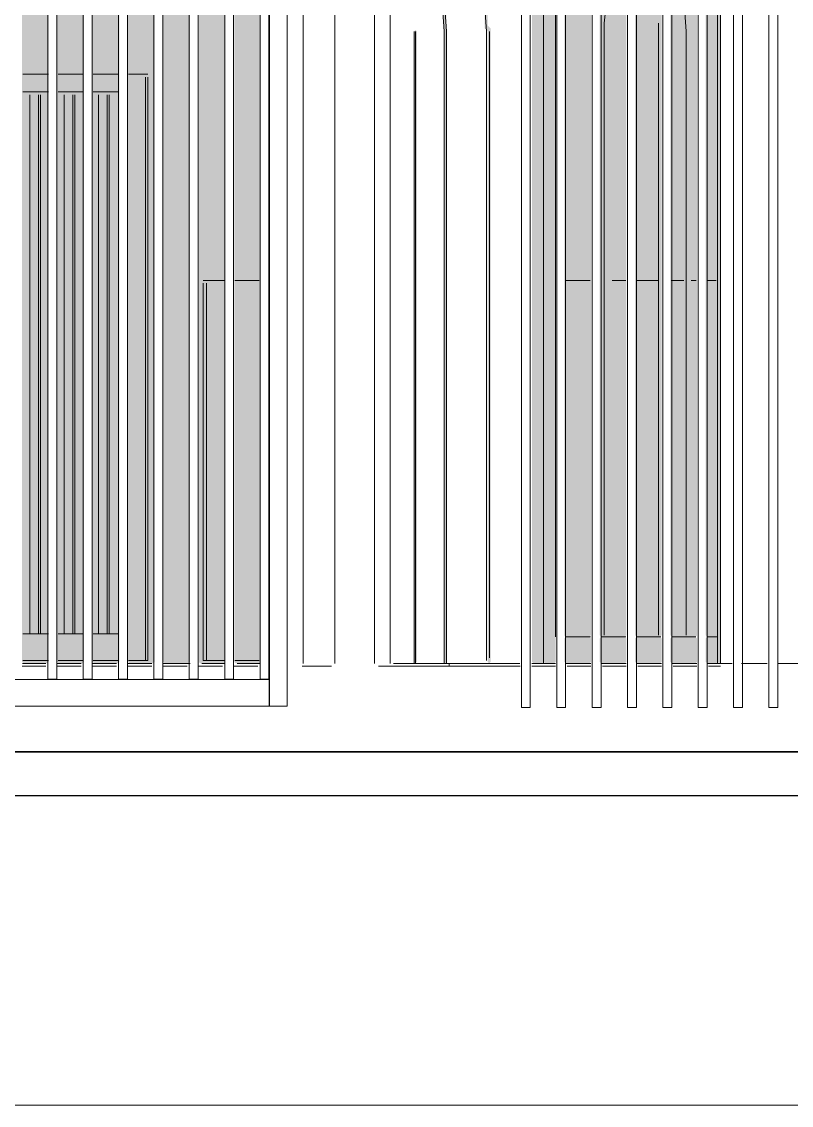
# Model space of a CAD drawing. Header units: millimetres. Extents: x 0 to 84100, y 0 to 59400.
# Drawn here: x 45493 to 48104, y 12940 to 16618 of the extents above; entities that cross this region are included whole.
import ezdxf

# ---------------------------------------------------------------- set-up
doc = ezdxf.new("R2010")
doc.units = ezdxf.units.MM
for name, color, linetype, lineweight in [('01_切断（構造・壁）', 7, 'Continuous', 35), ('09_立面の外形', 7, 'Continuous', 30), ('10_見えがかり', 7, 'Continuous', 13), ('12_見えがかり（ガラス）', 5, 'Continuous', 9), ('50_寸法', 3, 'Continuous', 9)]:
    doc.layers.add(name, color=color, linetype=linetype, lineweight=lineweight)

msp = doc.modelspace()

# ---------------------------------------------------------------- hatches: boundary and pattern name
at = {"layer": '10_見えがかり', "true_color": 0xe9dcc4}
for points in [[(47264, 14444.7), (47259, 14439.7), (47229, 14439.7), (47224, 14444.7), (47224, 16834.7), (47229, 16839.7), (47259, 16839.7), (47264, 16834.7)], [(47304, 16814.7), (47304, 14444.7), (47299, 14439.7), (47269, 14439.7), (47264, 14444.7), (47264, 16814.7), (47269, 16819.7), (47299, 16819.7)], [(47864, 16814.7), (47864, 14444.7), (47859, 14439.7), (47854, 14444.7), (47854, 14534.7), (47854, 16744.7), (47854, 16814.7), (47859, 16819.7)], [(47074, 16604.7), (47084, 16594.7), (47084, 14444.7), (47079, 14439.7), (47074, 14444.7), (47074, 16584.7), (47064, 16594.7), (47064, 16694.7), (47069, 16699.7), (47074, 16694.7)], [(46934, 14444.7), (46929, 14439.7), (46924, 14444.7), (46924, 16654.7), (46929, 16659.7), (46934, 16654.7)], [(46834, 14444.7), (46829, 14439.7), (46824, 14444.7), (46824, 16584.7), (46829, 16589.7), (46834, 16584.7)], [(47419, 14439.7), (47339, 14439.7), (47334, 14444.7), (47334, 14524.7), (47339, 14529.7), (47419, 14529.7), (47424, 14524.7), (47424, 14444.7)], [(47539, 14439.7), (47459, 14439.7), (47454, 14444.7), (47454, 14524.7), (47459, 14529.7), (47539, 14529.7), (47544, 14524.7), (47544, 14444.7)], [(47659, 14439.7), (47579, 14439.7), (47574, 14444.7), (47574, 14524.7), (47579, 14529.7), (47659, 14529.7), (47664, 14524.7), (47664, 14444.7)], [(47779, 14439.7), (47699, 14439.7), (47694, 14444.7), (47694, 14524.7), (47699, 14529.7), (47779, 14529.7), (47784, 14524.7), (47784, 14444.7)], [(47849, 14439.7), (47819, 14439.7), (47814, 14444.7), (47814, 14524.7), (47819, 14529.7), (47849, 14529.7), (47854, 14524.7), (47854, 14444.7)]]:
    msp.add_hatch(color=8, dxfattribs=at).paths.add_polyline_path(points)
at = {"layer": '12_見えがかり（ガラス）', "true_color": 0xdce9f2}
for points in [[(45584, 14444.7), (45579, 14439.7), (45499, 14439.7), (45494, 14444.7), (45494, 16754.7), (45499, 16759.7), (45579, 16759.7), (45584, 16754.7)], [(45704, 14444.7), (45699, 14439.7), (45619, 14439.7), (45614, 14444.7), (45614, 16754.7), (45619, 16759.7), (45699, 16759.7), (45704, 16754.7)], [(45824, 14444.7), (45819, 14439.7), (45739, 14439.7), (45734, 14444.7), (45734, 16754.7), (45739, 16759.7), (45819, 16759.7), (45824, 16754.7)], [(45944, 14444.7), (45939, 14439.7), (45859, 14439.7), (45854, 14444.7), (45854, 16754.7), (45859, 16759.7), (45939, 16759.7), (45944, 16754.7)], [(46064, 14444.7), (46059, 14439.7), (45979, 14439.7), (45974, 14444.7), (45974, 16754.7), (45979, 16759.7), (46059, 16759.7), (46064, 16754.7)], [(46184, 14444.7), (46179, 14439.7), (46099, 14439.7), (46094, 14444.7), (46094, 16754.7), (46099, 16759.7), (46179, 16759.7), (46184, 16754.7)], [(46304, 14444.7), (46299, 14439.7), (46219, 14439.7), (46214, 14444.7), (46214, 16754.7), (46219, 16759.7), (46299, 16759.7), (46304, 16754.7)], [(47424, 14534.7), (47419, 14529.7), (47339, 14529.7), (47334, 14534.7), (47334, 16744.7), (47339, 16749.7), (47419, 16749.7), (47424, 16744.7)], [(47544, 14534.7), (47539, 14529.7), (47459, 14529.7), (47454, 14534.7), (47454, 16744.7), (47459, 16749.7), (47539, 16749.7), (47544, 16744.7)], [(47664, 14534.7), (47659, 14529.7), (47579, 14529.7), (47574, 14534.7), (47574, 16744.7), (47579, 16749.7), (47659, 16749.7), (47664, 16744.7)], [(47784, 14534.7), (47779, 14529.7), (47699, 14529.7), (47694, 14534.7), (47694, 16744.7), (47699, 16749.7), (47779, 16749.7), (47784, 16744.7)], [(47854, 14534.7), (47849, 14529.7), (47819, 14529.7), (47814, 14534.7), (47814, 16744.7), (47819, 16749.7), (47849, 16749.7), (47854, 16744.7)]]:
    msp.add_hatch(color=8, dxfattribs=at).paths.add_polyline_path(points)

# ---------------------------------------------------------------- linework, layer by layer
at = {"layer": '01_切断（構造・壁）'}
msp.add_lwpolyline([(20194, 14139.7), (59906, 14139.7)], dxfattribs=at)
at = {"layer": '09_立面の外形'}
msp.add_lwpolyline([(55765.8, 13989.7), (32636.4, 13989.7)], dxfattribs=at)
at = {"layer": '10_見えがかり'}
for points in [[(46448.3, 16863.8), (46448.3, 14439.7)], [(46448.3, 16863.8), (46448.3, 14439.7)], [(46333.3, 16819.7), (46393.3, 16819.7), (46393.3, 14294.7), (46333.3, 14294.7), (46333.3, 16819.7)], [(46554.9, 16825.5), (46554.9, 14439.7)], [(46554.9, 14439.7), (46554.9, 16825.5)], [(47218.4, 16839.7), (47218.4, 14289.7), (47188.3, 14289.7), (47188.3, 16839.7)], [(47263.7, 14439.7), (47263.7, 16835.9)], [(47338.4, 16839.7), (47338.4, 14289.7), (47308.3, 14289.7), (47308.3, 16839.7)], [(47458.4, 16839.7), (47458.4, 14289.7), (47428.3, 14289.7), (47428.3, 16839.7)], [(47578.4, 16839.7), (47578.4, 14289.7), (47548.3, 14289.7), (47548.3, 16839.7)], [(47698.4, 16839.7), (47698.4, 14289.7), (47668.3, 14289.7), (47668.3, 16839.7)], [(47818.4, 16839.7), (47818.4, 14289.7), (47788.3, 14289.7), (47788.3, 16839.7)], [(47853.7, 14439.7), (47853.7, 16814.7)], [(47863.7, 14439.7), (47863.7, 16832.3)], [(47938.4, 16839.7), (47938.4, 14289.7), (47908.3, 14289.7), (47908.3, 16839.7)], [(48058.4, 16839.7), (48058.4, 14289.7), (48028.3, 14289.7), (48028.3, 16839.7)], [(46689.9, 16777.2), (46689.9, 14439.7)], [(46689.9, 16777.2), (46689.9, 14439.7)], [(45581.6, 16758.7), (45611.7, 16758.7), (45611.7, 14385.7), (45581.6, 14385.7), (45581.6, 16758.7)], [(45701.6, 16758.7), (45731.7, 16758.7), (45731.7, 14385.7), (45701.6, 14385.7), (45701.6, 16758.7)], [(45821.6, 16758.7), (45851.7, 16758.7), (45851.7, 14385.7), (45821.6, 14385.7), (45821.6, 16758.7)], [(45941.6, 16758.7), (45971.7, 16758.7), (45971.7, 14385.7), (45941.6, 14385.7), (45941.6, 16758.7)], [(46061.6, 16758.7), (46091.7, 16758.7), (46091.7, 14385.7), (46061.6, 14385.7), (46061.6, 16758.7)], [(46181.6, 16758.7), (46211.7, 16758.7), (46211.7, 14385.7), (46181.6, 14385.7), (46181.6, 16758.7)], [(46301.6, 16758.7), (46331.7, 16758.7), (46331.7, 14385.7), (46301.6, 14385.7), (46301.6, 16758.7)], [(46743.3, 14439.7), (46743.3, 16758)], [(47484, 16745.3), (47468.8, 16613.1)], [(47069.5, 16584.2), (47061.7, 16698.1)], [(47747.7, 16584.2), (47739.9, 16698.1)], [(46926, 16584.2), (46921.5, 16650.6)], [(46933.9, 16584.2), (46929.4, 16650.6)], [(47468.8, 16613.1), (47468.9, 16470.1)], [(47653.3, 16613.1), (47653.3, 16470.1)], [(46823.9, 16441.2), (46823.9, 16584.2)], [(46829.2, 16441.2), (46829.2, 16584.2)], [(46926, 16441.2), (46926, 16584.2)], [(46934, 16441.2), (46933.9, 16584.2)], [(47069.5, 16441.2), (47069.5, 16584.2)], [(47080.1, 16441.2), (47080.1, 16584.2)], [(47747.7, 16441.2), (47747.7, 16584.2)], [(46823.9, 16298.3), (46823.9, 16441.2)], [(46829.2, 16298.3), (46829.2, 16441.2)], [(46926.1, 16298.3), (46926, 16441.2)], [(46934, 16298.3), (46934, 16441.2)], [(47069.5, 16298.3), (47069.5, 16441.2)], [(47080.1, 16298.3), (47080.1, 16441.2)], [(47468.9, 16470.1), (47468.9, 16327.2)], [(47653.3, 16470.1), (47653.3, 16327.2)], [(47747.7, 16298.3), (47747.7, 16441.2)], [(45496.7, 16439.7), (45576.4, 16439.7)], [(45503.9, 16439.7), (45583.6, 16439.7)], [(45616.2, 16439.7), (45695.8, 16439.7)], [(45623.4, 16439.7), (45703, 16439.7)], [(45735.6, 16439.7), (45815.3, 16439.7)], [(45742.8, 16439.7), (45822.5, 16439.7)], [(45855.1, 16439.7), (45862.3, 16439.7)], [(45855.1, 16439.7), (45913.3, 16439.7)], [(45862.3, 16439.7), (45855.1, 16439.7)], [(45862.3, 16439.7), (45920.5, 16439.7)], [(45920.5, 16439.7), (45913.3, 16439.7)], [(45913.3, 16429.7), (45913.3, 14449.7)], [(45920.5, 16429.7), (45920.5, 14449.7)], [(45496.7, 16379.7), (45576.4, 16379.7)], [(45503.9, 16379.7), (45583.6, 16379.7)], [(45520.7, 16379.7), (45549.8, 16379.7)], [(45520.7, 16369.7), (45520.7, 14539.7)], [(45549.8, 16369.7), (45549.8, 14539.7)], [(45557, 16369.7), (45557, 14539.7)], [(45616.2, 16379.7), (45695.8, 16379.7)], [(45623.4, 16379.7), (45703, 16379.7)], [(45637, 16379.7), (45666.1, 16379.7)], [(45637, 16369.7), (45637, 14539.7)], [(45653.9, 16379.7), (45673.3, 16379.7)], [(45673.3, 16379.7), (45666.1, 16379.7)], [(45666.1, 16369.7), (45666.1, 14539.7)], [(45673.3, 16369.7), (45673.3, 14539.7)], [(45735.6, 16379.7), (45815.3, 16379.7)], [(45742.8, 16379.7), (45822.5, 16379.7)], [(45753.3, 16379.7), (45760.5, 16379.7)], [(45753.3, 16379.7), (45782.4, 16379.7)], [(45753.3, 16369.7), (45753.3, 14539.7)], [(45760.5, 16379.7), (45770.2, 16379.7)], [(45782.4, 16369.7), (45782.4, 14539.7)], [(45789.6, 16369.7), (45789.6, 14539.7)], [(46823.9, 16155.3), (46823.9, 16298.3)], [(46829.2, 16155.3), (46829.2, 16298.3)], [(46926.1, 16155.3), (46926.1, 16298.3)], [(46934, 16155.3), (46934, 16298.3)], [(47069.6, 16155.3), (47069.5, 16298.3)], [(47080.1, 16155.3), (47080.1, 16298.3)], [(47468.9, 16327.2), (47468.9, 16184.2)], [(47653.3, 16327.2), (47653.3, 16184.2)], [(47747.7, 16155.3), (47747.7, 16298.3)], [(47468.9, 16184.2), (47468.9, 16041.2)], [(47653.3, 16184.2), (47653.3, 16041.2)], [(46823.9, 16012.3), (46823.9, 16155.3)], [(46829.2, 16012.3), (46829.2, 16155.3)], [(46926.1, 16012.3), (46926.1, 16155.3)], [(46934, 16012.3), (46934, 16155.3)], [(47069.6, 16012.3), (47069.6, 16155.3)], [(47080.1, 16012.3), (47080.1, 16155.3)], [(47747.7, 16012.3), (47747.7, 16155.3)], [(47468.9, 16041.2), (47468.9, 15898.3)], [(47653.3, 16041.2), (47653.3, 15898.3)], [(46823.9, 15869.4), (46823.9, 16012.3)], [(46829.2, 15869.4), (46829.2, 16012.3)], [(46926.1, 15869.4), (46926.1, 16012.3)], [(46934, 15869.4), (46934, 16012.3)], [(47069.6, 15869.4), (47069.6, 16012.3)], [(47080.1, 15869.4), (47080.1, 16012.3)], [(47747.7, 15869.4), (47747.7, 16012.3)], [(47468.9, 15898.3), (47468.9, 15755.3)], [(47653.3, 15898.3), (47653.3, 15755.3)], [(46823.9, 15726.4), (46823.9, 15869.4)], [(46829.2, 15726.4), (46829.2, 15869.4)], [(46926.1, 15726.4), (46926.1, 15869.4)], [(46934, 15726.4), (46934, 15869.4)], [(47069.6, 15726.4), (47069.6, 15869.4)], [(47080.1, 15726.4), (47080.1, 15869.4)], [(47747.7, 15726.4), (47747.7, 15869.4)], [(47468.9, 15755.3), (47468.9, 15612.3)], [(47653.3, 15755.3), (47653.3, 15612.3)], [(46108.9, 15739.7), (46126.3, 15739.7)], [(46108.9, 15739.7), (46119.4, 15739.7)], [(46108.9, 15729.7), (46108.9, 14449.7)], [(46144.3, 15739.7), (46119.4, 15739.7)], [(46119.4, 15729.7), (46119.4, 14449.7)], [(46170.9, 15739.7), (46144.3, 15739.7)], [(46179.9, 15739.7), (46170.9, 15739.7)], [(46225.2, 15739.7), (46216.1, 15739.7)], [(46225.1, 15739.7), (46234.3, 15739.7)], [(46252.8, 15739.7), (46225.2, 15739.7)], [(46280.6, 15739.7), (46252.8, 15739.7)], [(46299.1, 15739.7), (46280.6, 15739.7)], [(46823.9, 15583.4), (46823.9, 15726.4)], [(46829.2, 15583.4), (46829.2, 15726.4)], [(46926.1, 15583.4), (46926.1, 15726.4)], [(46934, 15583.4), (46934, 15726.4)], [(47069.6, 15583.4), (47069.6, 15726.4)], [(47080.1, 15583.4), (47080.1, 15726.4)], [(47358.4, 15739.7), (47340.7, 15739.7)], [(47385.4, 15739.7), (47358.4, 15739.7)], [(47385.2, 15739.7), (47394.3, 15739.7)], [(47412.7, 15739.7), (47385.4, 15739.7)], [(47421.9, 15739.7), (47412.7, 15739.7)], [(47523.8, 15739.7), (47495.9, 15739.7)], [(47523.7, 15739.7), (47533, 15739.7)], [(47542.4, 15739.7), (47523.8, 15739.7)], [(47607.1, 15739.7), (47579.5, 15739.7)], [(47634.4, 15739.7), (47607.1, 15739.7)], [(47652.4, 15739.7), (47634.4, 15739.7)], [(47714, 15739.7), (47696.6, 15739.7)], [(47739.6, 15739.7), (47714, 15739.7)], [(47747.7, 15583.4), (47747.7, 15726.4)], [(47780.7, 15739.7), (47764.5, 15739.7)], [(47835, 15739.7), (47819.9, 15739.7)], [(47849.6, 15739.7), (47835, 15739.7)], [(47468.9, 15612.3), (47468.9, 15469.4)], [(47653.3, 15612.3), (47653.3, 15469.4)], [(46823.9, 15440.5), (46823.9, 15583.4)], [(46829.2, 15440.5), (46829.2, 15583.4)], [(46926.1, 15440.5), (46926.1, 15583.4)], [(46934, 15440.5), (46934, 15583.4)], [(47069.6, 15440.5), (47069.6, 15583.4)], [(47080.1, 15440.5), (47080.1, 15583.4)], [(47747.7, 15440.5), (47747.7, 15583.4)], [(47468.9, 15469.4), (47468.9, 15326.4)], [(47653.3, 15469.4), (47653.3, 15326.4)], [(46823.9, 15297.5), (46823.9, 15440.5)], [(46829.2, 15297.5), (46829.2, 15440.5)], [(46926.1, 15297.5), (46926.1, 15440.5)], [(46934, 15297.5), (46934, 15440.5)], [(47069.6, 15297.5), (47069.6, 15440.5)], [(47080.1, 15297.5), (47080.1, 15440.5)], [(47747.7, 15297.5), (47747.7, 15440.5)], [(47468.9, 15326.4), (47468.9, 15183.4)], [(47653.3, 15326.4), (47653.3, 15183.4)], [(46823.9, 15154.5), (46823.9, 15297.5)], [(46829.2, 15154.5), (46829.2, 15297.5)], [(46926.1, 15154.5), (46926.1, 15297.5)], [(46934, 15154.5), (46934, 15297.5)], [(47069.6, 15154.5), (47069.6, 15297.5)], [(47080.1, 15154.5), (47080.1, 15297.5)], [(47747.7, 15154.5), (47747.7, 15297.5)], [(46823.9, 15011.6), (46823.9, 15154.5)], [(46829.2, 15011.6), (46829.2, 15154.5)], [(46926.1, 15011.6), (46926.1, 15154.5)], [(46934, 15011.6), (46934, 15154.5)], [(47069.6, 15011.6), (47069.6, 15154.5)], [(47080.1, 15011.6), (47080.1, 15154.5)], [(47468.9, 15183.4), (47468.9, 15040.5)], [(47653.3, 15183.4), (47653.3, 15040.5)], [(47747.7, 15011.6), (47747.7, 15154.5)], [(46823.9, 14868.6), (46823.9, 15011.6)], [(46829.2, 14868.6), (46829.2, 15011.6)], [(46926.1, 14868.6), (46926.1, 15011.6)], [(46934, 14868.6), (46934, 15011.6)], [(47069.6, 14868.6), (47069.6, 15011.6)], [(47080.1, 14868.6), (47080.1, 15011.6)], [(47468.9, 15040.5), (47468.9, 14897.5)], [(47653.3, 15040.5), (47653.3, 14897.5)], [(47747.7, 14868.6), (47747.7, 15011.6)], [(47468.9, 14897.5), (47468.9, 14754.5)], [(47653.3, 14897.5), (47653.3, 14754.5)], [(46823.9, 14725.6), (46823.9, 14868.6)], [(46829.2, 14725.6), (46829.2, 14868.6)], [(46926.1, 14725.6), (46926.1, 14868.6)], [(46934, 14725.6), (46934, 14868.6)], [(47069.6, 14725.6), (47069.6, 14868.6)], [(47080.1, 14725.6), (47080.1, 14868.6)], [(47747.7, 14725.6), (47747.7, 14868.6)], [(47468.9, 14754.5), (47468.9, 14611.6)], [(47653.3, 14754.5), (47653.3, 14611.6)], [(46823.9, 14582.7), (46823.9, 14725.6)], [(46829.2, 14582.7), (46829.2, 14725.6)], [(46926.1, 14582.7), (46926.1, 14725.6)], [(46934, 14582.7), (46934, 14725.6)], [(47069.6, 14582.7), (47069.6, 14725.6)], [(47080.1, 14582.7), (47080.1, 14725.6)], [(47747.7, 14582.7), (47747.7, 14725.6)], [(47468.9, 14611.6), (47468.9, 14535.3)], [(47653.3, 14611.6), (47653.3, 14535.3)], [(46823.9, 14439.7), (46823.9, 14582.7)], [(46829.2, 14582.7), (46829.2, 14439.7)], [(46926.1, 14439.7), (46926.1, 14582.7)], [(46934, 14582.7), (46934, 14439.7)], [(47069.6, 14449.2), (47069.6, 14582.7)], [(47080.1, 14582.7), (47080.1, 14458.8)], [(47747.7, 14535), (47747.7, 14582.7)], [(45496.7, 14539.7), (45576.4, 14539.7)], [(45503.9, 14539.7), (45583.6, 14539.7)], [(45520.7, 14539.7), (45549.8, 14539.7)], [(45616.2, 14539.7), (45695.8, 14539.7)], [(45623.4, 14539.7), (45703, 14539.7)], [(45637, 14539.7), (45666.1, 14539.7)], [(45653.9, 14539.7), (45673.3, 14539.7)], [(45673.3, 14539.7), (45666.1, 14539.7)], [(45735.6, 14539.7), (45815.3, 14539.7)], [(45742.8, 14539.7), (45822.5, 14539.7)], [(45760.5, 14539.7), (45753.3, 14539.7)], [(45753.3, 14539.7), (45782.4, 14539.7)], [(45760.5, 14539.7), (45770.2, 14539.7)], [(47349.6, 14529.7), (47340.4, 14529.7)], [(47349.6, 14529.7), (47395.4, 14529.7)], [(47395.4, 14529.7), (47422.9, 14529.7)], [(47459.6, 14529.7), (47487.1, 14529.7)], [(47487.1, 14529.7), (47532.9, 14529.7)], [(47532.9, 14529.7), (47542.1, 14529.7)], [(47578.7, 14529.7), (47624.6, 14529.7)], [(47624.6, 14529.7), (47661.2, 14529.7)], [(47697.9, 14529.7), (47716.2, 14529.7)], [(47716.2, 14529.7), (47762.1, 14529.7)], [(47762.1, 14529.7), (47780.4, 14529.7)], [(47817.1, 14529.7), (47853.7, 14529.7)], [(47853.7, 14439.7), (47853.7, 14529.7)], [(45494.5, 14429.7), (45574.5, 14429.7)], [(45496.7, 14449.7), (45576.4, 14449.7)], [(45503.9, 14449.7), (45583.6, 14449.7)], [(45614.5, 14429.7), (45694.4, 14429.7)], [(45616.2, 14449.7), (45695.8, 14449.7)], [(45623.4, 14449.7), (45703, 14449.7)], [(45734.4, 14429.7), (45814.4, 14429.7)], [(45735.6, 14449.7), (45815.3, 14449.7)], [(45742.8, 14449.7), (45822.5, 14449.7)], [(45854.4, 14429.7), (45934.3, 14429.7)], [(45862.3, 14449.7), (45855.1, 14449.7)], [(45855.1, 14449.7), (45913.3, 14449.7)], [(45862.3, 14449.7), (45855.1, 14449.7)], [(45862.3, 14449.7), (45920.5, 14449.7)], [(45920.5, 14449.7), (45913.3, 14449.7)], [(45924.6, 14439.7), (45934.6, 14439.7)], [(45974.3, 14429.7), (46054.3, 14429.7)], [(45974.6, 14439.7), (46054.5, 14439.7)], [(46094.3, 14429.7), (46174.2, 14429.7)], [(46126.3, 14449.7), (46108.9, 14449.7)], [(46108.9, 14449.7), (46119.4, 14449.7)], [(46144.3, 14449.7), (46119.4, 14449.7)], [(46170.9, 14449.7), (46144.3, 14449.7)], [(46179.9, 14449.7), (46170.9, 14449.7)], [(46214.2, 14429.7), (46294.2, 14429.7)], [(46225.2, 14449.7), (46216.1, 14449.7)], [(46225.1, 14449.7), (46234.3, 14449.7)], [(46252.8, 14449.7), (46225.2, 14449.7)], [(46280.6, 14449.7), (46252.8, 14449.7)], [(46299.1, 14449.7), (46280.6, 14449.7)], [(46444.1, 14429.7), (46544.1, 14429.7)], [(46704, 14429.7), (47183.8, 14429.7)], [(46753.8, 14439.7), (46823.8, 14439.7)], [(46823.9, 14439.7), (46829.2, 14439.7)], [(46823.9, 14439.7), (46938.3, 14439.7)], [(46829.2, 14439.7), (46943.5, 14439.7)], [(46843.7, 14439.7), (46923.7, 14439.7)], [(46926.1, 14439.7), (46935.6, 14439.7)], [(46943.3, 14429.7), (46943.3, 14439.7)], [(46943.3, 14439.7), (47183.3, 14439.7)], [(46943.3, 14429.7), (47183.3, 14429.7)], [(47223.3, 14439.7), (47303.3, 14439.7)], [(47223.3, 14429.7), (47303.3, 14429.7)], [(47223.7, 14439.7), (47263.7, 14439.7)], [(47223.8, 14429.7), (47303.8, 14429.7)], [(47268.7, 14439.7), (47273.7, 14439.7)], [(47273.7, 14439.7), (47278.7, 14439.7)], [(47278.7, 14439.7), (47283.7, 14439.7)], [(47283.7, 14439.7), (47288.7, 14439.7)], [(47288.7, 14439.7), (47293.7, 14439.7)], [(47293.7, 14439.7), (47298.7, 14439.7)], [(47298.7, 14439.7), (47303.7, 14439.7)], [(47340.4, 14439.7), (47349.6, 14439.7)], [(47343.3, 14439.7), (47423.3, 14439.7)], [(47343.3, 14429.7), (47423.3, 14429.7)], [(47343.7, 14429.7), (47423.7, 14429.7)], [(47349.6, 14439.7), (47395.4, 14439.7)], [(47395.4, 14439.7), (47422.9, 14439.7)], [(47459.6, 14439.7), (47487.1, 14439.7)], [(47463.3, 14439.7), (47543.3, 14439.7)], [(47463.3, 14429.7), (47543.3, 14429.7)], [(47463.7, 14429.7), (47543.7, 14429.7)], [(47487.1, 14439.7), (47532.9, 14439.7)], [(47532.9, 14439.7), (47542.1, 14439.7)], [(47578.7, 14439.7), (47624.6, 14439.7)], [(47583.3, 14439.7), (47663.3, 14439.7)], [(47583.3, 14429.7), (47663.3, 14429.7)], [(47583.6, 14429.7), (47663.6, 14429.7)], [(47624.6, 14439.7), (47661.2, 14439.7)], [(47697.9, 14439.7), (47716.2, 14439.7)], [(47703.3, 14439.7), (47783.3, 14439.7)], [(47703.3, 14429.7), (47783.3, 14429.7)], [(47703.6, 14429.7), (47783.5, 14429.7)], [(47716.2, 14439.7), (47762.1, 14439.7)], [(47762.1, 14439.7), (47780.4, 14439.7)], [(47817.1, 14439.7), (47853.7, 14439.7)], [(47823.3, 14439.7), (47863.3, 14439.7)], [(47823.3, 14429.7), (47863.3, 14429.7)], [(47823.5, 14429.7), (47863.5, 14429.7)], [(47853.7, 14439.7), (47858.7, 14439.7)], [(47858.7, 14439.7), (47863.7, 14439.7)], [(47863.7, 14439.7), (47902.9, 14439.7)], [(47935.5, 14439.7), (48022.3, 14439.7)], [(47935.5, 14439.7), (48022.3, 14439.7)], [(47942.1, 14439.7), (48020.4, 14439.7)], [(48059.6, 14439.7), (48138, 14439.7)], [(44817.6, 14384.7), (46332.3, 14384.7), (46332.3, 14294.7), (44817.6, 14294.7), (44817.6, 14384.7)], [(36698.3, 13989.7), (48443.3, 13989.7)]]:
    msp.add_lwpolyline(points, dxfattribs=at)
at = {"layer": '12_見えがかり（ガラス）'}
for points in [[(47303.7, 14529.7), (47303.7, 16754.7)], [(47303.7, 14529.7), (47303.7, 16754.7)], [(47853.7, 14529.7), (47853.7, 16754.7)], [(47853.7, 14529.7), (47853.7, 16754.7)], [(47340.4, 14529.7), (47349.6, 14529.7)], [(47349.6, 14529.7), (47340.4, 14529.7)], [(47349.6, 14529.7), (47395.4, 14529.7)], [(47395.4, 14529.7), (47349.6, 14529.7)], [(47395.4, 14529.7), (47422.9, 14529.7)], [(47422.9, 14529.7), (47395.4, 14529.7)], [(47459.6, 14529.7), (47487.1, 14529.7)], [(47487.1, 14529.7), (47459.6, 14529.7)], [(47487.1, 14529.7), (47532.9, 14529.7)], [(47532.9, 14529.7), (47487.1, 14529.7)], [(47532.9, 14529.7), (47542.1, 14529.7)], [(47542.1, 14529.7), (47532.9, 14529.7)], [(47578.7, 14529.7), (47624.6, 14529.7)], [(47624.6, 14529.7), (47578.7, 14529.7)], [(47624.6, 14529.7), (47661.2, 14529.7)], [(47661.2, 14529.7), (47624.6, 14529.7)], [(47697.9, 14529.7), (47716.2, 14529.7)], [(47716.2, 14529.7), (47697.9, 14529.7)], [(47716.2, 14529.7), (47762.1, 14529.7)], [(47762.1, 14529.7), (47716.2, 14529.7)], [(47762.1, 14529.7), (47780.4, 14529.7)], [(47780.4, 14529.7), (47762.1, 14529.7)], [(47817.1, 14529.7), (47853.7, 14529.7)], [(47853.7, 14529.7), (47817.1, 14529.7)], [(45574.9, 14439.7), (45495.1, 14439.7)], [(45575, 14439.7), (45495.1, 14439.7)], [(45694.7, 14439.7), (45614.9, 14439.7)], [(45694.7, 14439.7), (45614.9, 14439.7)], [(45814.5, 14439.7), (45734.6, 14439.7)], [(45814.5, 14439.7), (45734.6, 14439.7)], [(45934.2, 14439.7), (45854.4, 14439.7)], [(45934.2, 14439.7), (45854.4, 14439.7)], [(46063.9, 14439.7), (45974.1, 14439.7)], [(46064, 14439.7), (45974.1, 14439.7)], [(46183.7, 14439.7), (46103.9, 14439.7)], [(46183.7, 14439.7), (46103.9, 14439.7)], [(46303.5, 14439.7), (46223.6, 14439.7)], [(46303.5, 14439.7), (46223.6, 14439.7)]]:
    msp.add_lwpolyline(points, dxfattribs=at)
at = {"layer": '50_寸法'}
msp.add_lwpolyline([(22694, 12939.7), (57406, 12939.7)], dxfattribs=at)

doc.saveas('drawing.dxf')
